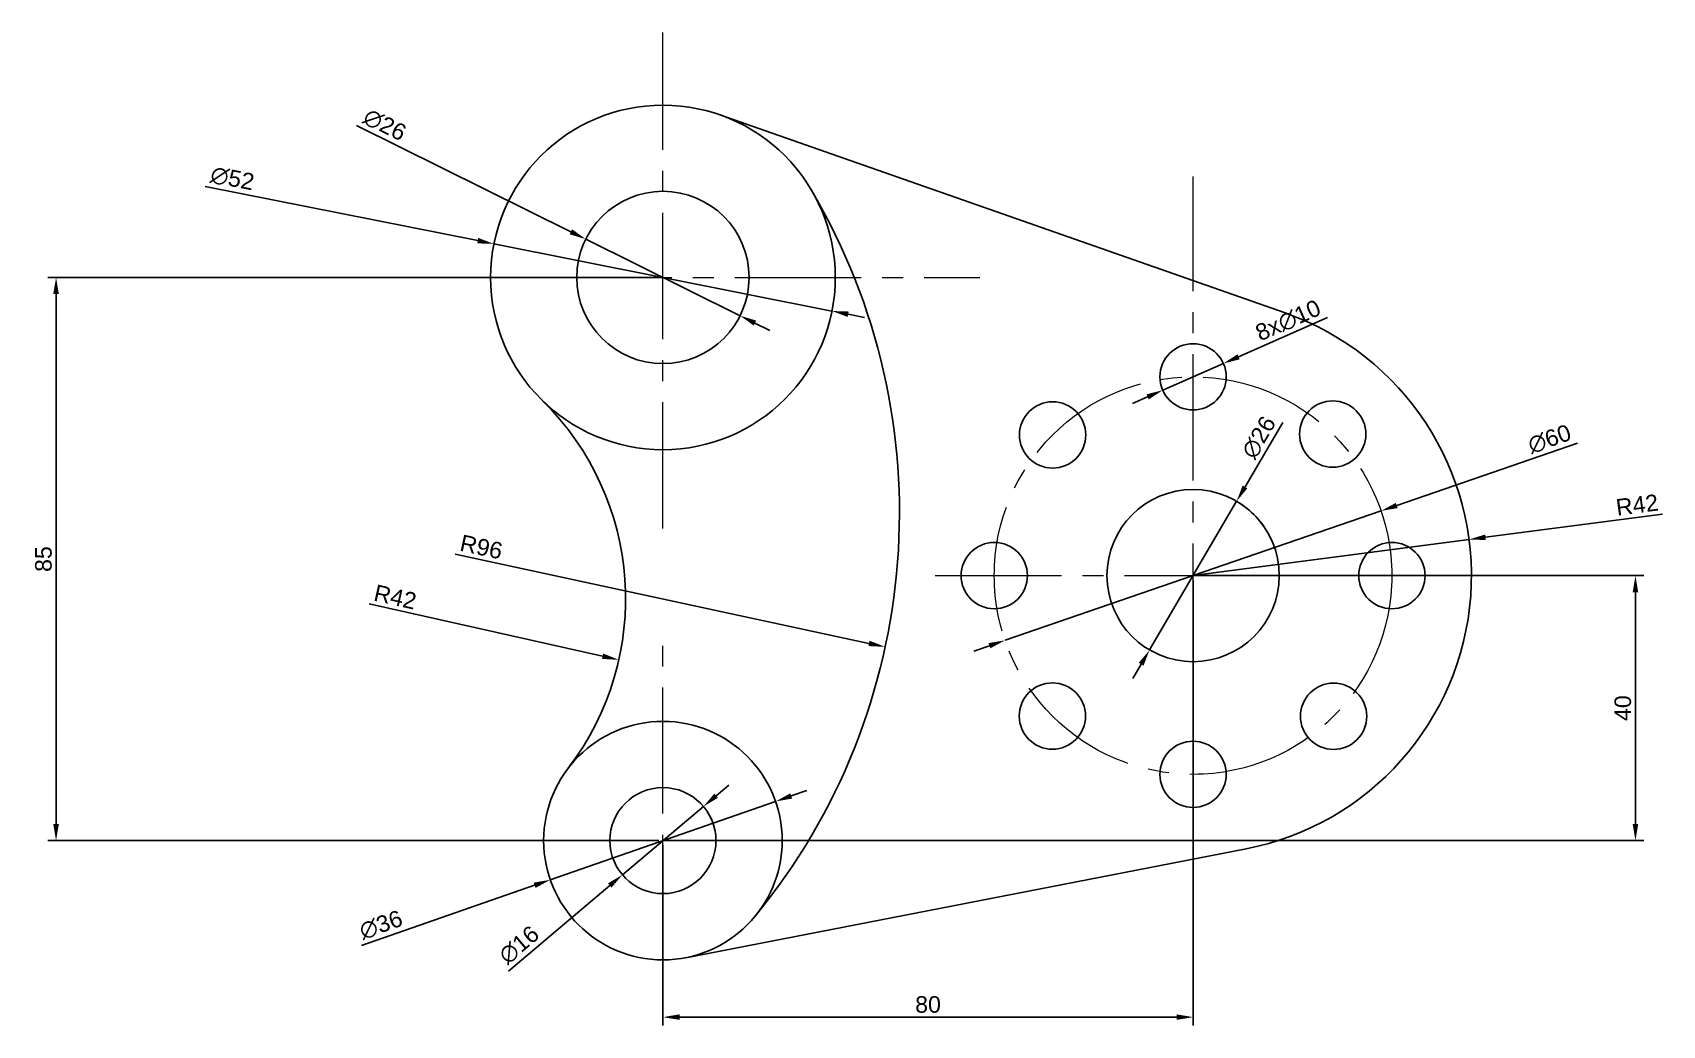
# Model space of a CAD drawing. Header units: millimetres. Extents: x 3059 to 3304, y 1498 to 1648.
import ezdxf

# ---------------------------------------------------------------- set-up
doc = ezdxf.new("R2010")
doc.units = ezdxf.units.MM
doc.linetypes.add('CENTER2', pattern=[28.575, 19.05, -3.175, 3.175, -3.175])
for name, color, linetype, lineweight in [('Konstrukcyjna', 7, 'Continuous', 25), ('Osie symetrii', 1, 'CENTER2', 13), ('Wymiary', 3, 'Continuous', 13)]:
    doc.layers.add(name, color=color, linetype=linetype, lineweight=lineweight)
doc.styles.get("Standard").update_dxf_attribs({"font": 'arial.ttf'})
doc.dimstyles.new('ISO-25', dxfattribs={"dimtxt": 2.5, "dimasz": 2.5, "dimexe": 1.25, "dimexo": 0.625, "dimtad": 1, "dimtxsty": 'Standard', "dimcen": 2.5, "dimadec": 0, "dimazin": 0, "dimtfac": 1, "dimtmove": 0, "dimatfit": 3, "dimfxl": 1, "dimarcsym": 0})

# ---------------------------------------------------------------- blocks, each defined once
blk = doc.blocks.new('*D2')
at = {"layer": 'Defpoints', "color": 0, "transparency": 16777216}
for p in [(3233.63, 1565.58), (3153.63, 1525.58), (3233.63, 1498.94)]:
    blk.add_point(p, dxfattribs=at)
at = {"layer": 'Wymiary', "color": 0, "lineweight": -2, "transparency": 16777216}
for p, q in [((3233.63, 1564.96), (3233.63, 1497.69)), ((3153.63, 1524.96), (3153.63, 1497.69)), ((3156.13, 1498.94), (3231.13, 1498.94))]:
    blk.add_line(p, q, dxfattribs=at)
at = {"layer": 'Wymiary', "color": 0, "transparency": 16777216}
for points in [[(3156.13, 1499.36), (3156.13, 1498.53), (3153.63, 1498.94)], [(3231.13, 1499.36), (3231.13, 1498.53), (3233.63, 1498.94)]]:
    blk.add_solid(points, dxfattribs=at)
at = {"layer": 'Wymiary', "color": 0, "transparency": 16777216, "insert": (3193.63, 1500.84), "char_height": 2.5, "attachment_point": 5}
blk.add_mtext('80', dxfattribs=at)
blk = doc.blocks.new('*D3')
at = {"layer": 'Defpoints', "color": 0, "transparency": 16777216}
for p in [(3159.74, 1530.74), (3147.51, 1520.42)]:
    blk.add_point(p, dxfattribs=at)
at = {"layer": 'Wymiary', "color": 0, "lineweight": -2, "transparency": 16777216}
for p, q in [((3161.65, 1532.36), (3163.56, 1533.97)), ((3159.74, 1530.74), (3147.51, 1520.42)), ((3130.31, 1505.9), (3145.6, 1518.81))]:
    blk.add_line(p, q, dxfattribs=at)
at = {"layer": 'Wymiary', "color": 0, "transparency": 16777216}
for points in [[(3161.38, 1532.68), (3161.92, 1532.04), (3159.74, 1530.74)], [(3145.33, 1519.13), (3145.87, 1518.49), (3147.51, 1520.42)]]:
    blk.add_solid(points, dxfattribs=at)
at = {"layer": 'Wymiary', "color": 0, "transparency": 16777216, "insert": (3131.92, 1509.84), "char_height": 2.5, "attachment_point": 5, "rotation": 40.1692}
blk.add_mtext('∅16', dxfattribs=at)
blk = doc.blocks.new('*D4')
at = {"layer": 'Defpoints', "color": 0, "transparency": 16777216}
for p in [(3170.63, 1531.5), (3136.63, 1519.67)]:
    blk.add_point(p, dxfattribs=at)
at = {"layer": 'Wymiary', "color": 0, "lineweight": -2, "transparency": 16777216}
for p, q in [((3172.99, 1532.32), (3175.35, 1533.15)), ((3170.63, 1531.5), (3136.63, 1519.67)), ((3108.16, 1509.76), (3134.27, 1518.84))]:
    blk.add_line(p, q, dxfattribs=at)
at = {"layer": 'Wymiary', "color": 0, "transparency": 16777216}
for points in [[(3172.85, 1532.72), (3173.12, 1531.93), (3170.63, 1531.5)], [(3134.13, 1519.24), (3134.4, 1518.45), (3136.63, 1519.67)]]:
    blk.add_solid(points, dxfattribs=at)
at = {"layer": 'Wymiary', "color": 0, "transparency": 16777216, "insert": (3111.08, 1512.86), "char_height": 2.5, "attachment_point": 5, "rotation": 19.1944}
blk.add_mtext('∅36', dxfattribs=at)
blk = doc.blocks.new('*D5')
at = {"layer": 'Defpoints', "color": 0, "transparency": 16777216}
for p in [(3105.99, 1562.06), (3146.97, 1552.87)]:
    blk.add_point(p, dxfattribs=at)
at = {"layer": 'Wymiary', "color": 0, "lineweight": -2, "transparency": 16777216}
blk.add_line((3109.31, 1561.32), (3144.53, 1553.42), dxfattribs=at)
at = {"layer": 'Wymiary', "color": 0, "transparency": 16777216}
blk.add_solid([(3144.62, 1553.82), (3144.44, 1553.01), (3146.97, 1552.87)], dxfattribs=at)
at = {"layer": 'Wymiary', "color": 0, "transparency": 16777216, "insert": (3113.23, 1562.36), "char_height": 2.5, "attachment_point": 5, "rotation": 347.3604}
blk.add_mtext('R42', dxfattribs=at)
blk = doc.blocks.new('*D6')
at = {"layer": 'Defpoints', "color": 0, "transparency": 16777216}
for p in [(3093.32, 1575.05), (3187.16, 1554.83)]:
    blk.add_point(p, dxfattribs=at)
at = {"layer": 'Wymiary', "color": 0, "lineweight": -2, "transparency": 16777216}
blk.add_line((3122.29, 1568.8), (3184.72, 1555.35), dxfattribs=at)
at = {"layer": 'Wymiary', "color": 0, "transparency": 16777216}
blk.add_solid([(3184.81, 1555.76), (3184.63, 1554.95), (3187.16, 1554.83)], dxfattribs=at)
at = {"layer": 'Wymiary', "color": 0, "transparency": 16777216, "insert": (3126.22, 1569.9), "char_height": 2.5, "attachment_point": 5, "rotation": 347.8389}
blk.add_mtext('R96', dxfattribs=at)
blk = doc.blocks.new('*D7')
at = {"layer": 'Defpoints', "color": 0, "transparency": 16777216}
for p in [(3128.12, 1615.65), (3179.13, 1605.52)]:
    blk.add_point(p, dxfattribs=at)
at = {"layer": 'Wymiary', "color": 0, "lineweight": -2, "transparency": 16777216}
for p, q in [((3084.57, 1624.31), (3125.67, 1616.14)), ((3179.13, 1605.52), (3128.12, 1615.65)), ((3181.58, 1605.03), (3184.03, 1604.54))]:
    blk.add_line(p, q, dxfattribs=at)
at = {"layer": 'Wymiary', "color": 0, "transparency": 16777216}
for points in [[(3125.75, 1616.55), (3125.59, 1615.73), (3128.12, 1615.65)], [(3181.66, 1605.44), (3181.5, 1604.62), (3179.13, 1605.52)]]:
    blk.add_solid(points, dxfattribs=at)
at = {"layer": 'Wymiary', "color": 0, "transparency": 16777216, "insert": (3088.65, 1625.51), "char_height": 2.5, "attachment_point": 5, "rotation": 348.7602}
blk.add_mtext('∅52', dxfattribs=at)
blk = doc.blocks.new('*D8')
at = {"layer": 'Defpoints', "color": 0, "transparency": 16777216}
for p in [(3141.98, 1616.36), (3165.27, 1604.81)]:
    blk.add_point(p, dxfattribs=at)
at = {"layer": 'Wymiary', "color": 0, "lineweight": -2, "transparency": 16777216}
for p, q in [((3107.38, 1633.52), (3139.74, 1617.47)), ((3165.27, 1604.81), (3141.98, 1616.36)), ((3167.51, 1603.7), (3169.75, 1602.59))]:
    blk.add_line(p, q, dxfattribs=at)
at = {"layer": 'Wymiary', "color": 0, "transparency": 16777216}
for points in [[(3139.93, 1617.85), (3139.55, 1617.1), (3141.98, 1616.36)], [(3167.7, 1604.07), (3167.33, 1603.32), (3165.27, 1604.81)]]:
    blk.add_solid(points, dxfattribs=at)
at = {"layer": 'Wymiary', "color": 0, "transparency": 16777216, "insert": (3111.64, 1633.61), "char_height": 2.5, "attachment_point": 5, "rotation": 333.6178}
blk.add_mtext('∅26', dxfattribs=at)
blk = doc.blocks.new('*D9')
at = {"layer": 'Defpoints', "color": 0, "transparency": 16777216}
for p in [(3062.05, 1610.58), (3153.63, 1610.58), (3153.63, 1525.58)]:
    blk.add_point(p, dxfattribs=at)
at = {"layer": 'Wymiary', "color": 0, "lineweight": -2, "transparency": 16777216}
for p, q in [((3153, 1610.58), (3060.8, 1610.58)), ((3062.05, 1528.08), (3062.05, 1608.08)), ((3153, 1525.58), (3060.8, 1525.58))]:
    blk.add_line(p, q, dxfattribs=at)
at = {"layer": 'Wymiary', "color": 0, "transparency": 16777216}
for points in [[(3061.63, 1608.08), (3062.47, 1608.08), (3062.05, 1610.58)], [(3061.63, 1528.08), (3062.47, 1528.08), (3062.05, 1525.58)]]:
    blk.add_solid(points, dxfattribs=at)
at = {"layer": 'Wymiary', "color": 0, "transparency": 16777216, "insert": (3060.15, 1568.08), "char_height": 2.5, "attachment_point": 5, "rotation": 90}
blk.add_mtext('85', dxfattribs=at)
blk = doc.blocks.new('*D10')
at = {"layer": 'Defpoints', "color": 0, "transparency": 16777216}
for p in [(3240.19, 1576.8), (3227.06, 1554.37)]:
    blk.add_point(p, dxfattribs=at)
at = {"layer": 'Wymiary', "color": 0, "lineweight": -2, "transparency": 16777216}
for p, q in [((3247.16, 1588.7), (3241.46, 1578.96)), ((3227.06, 1554.37), (3240.19, 1576.8)), ((3225.79, 1552.21), (3224.53, 1550.05))]:
    blk.add_line(p, q, dxfattribs=at)
blk.add_arc((3233.63, 1565.58), 13, 33.2618, 65.1569, dxfattribs=at)
at = {"layer": 'Wymiary', "color": 0, "transparency": 16777216}
for points in [[(3241.1, 1579.17), (3241.82, 1578.75), (3240.19, 1576.8)], [(3225.43, 1552.42), (3226.15, 1552), (3227.06, 1554.37)]]:
    blk.add_solid(points, dxfattribs=at)
at = {"layer": 'Wymiary', "color": 0, "transparency": 16777216, "insert": (3243.56, 1586.44), "char_height": 2.5, "attachment_point": 5, "rotation": 59.6477}
blk.add_mtext('∅26', dxfattribs=at)
blk = doc.blocks.new('*D11')
at = {"layer": 'Defpoints', "color": 0, "transparency": 16777216}
for p in [(3261.99, 1575.35), (3205.26, 1555.82)]:
    blk.add_point(p, dxfattribs=at)
at = {"layer": 'Wymiary', "color": 0, "lineweight": -2, "transparency": 16777216}
for p, q in [((3291.62, 1585.55), (3264.36, 1576.17)), ((3205.26, 1555.82), (3261.99, 1575.35)), ((3202.9, 1555), (3200.53, 1554.19))]:
    blk.add_line(p, q, dxfattribs=at)
at = {"layer": 'Wymiary', "color": 0, "transparency": 16777216}
for points in [[(3264.22, 1576.56), (3264.49, 1575.77), (3261.99, 1575.35)], [(3202.76, 1555.4), (3203.03, 1554.61), (3205.26, 1555.82)]]:
    blk.add_solid(points, dxfattribs=at)
at = {"layer": 'Wymiary', "color": 0, "transparency": 16777216, "insert": (3287.41, 1586.19), "char_height": 2.5, "attachment_point": 5, "rotation": 18.9993}
blk.add_mtext('∅60', dxfattribs=at)
blk = doc.blocks.new('*D12')
at = {"layer": 'Defpoints', "color": 0, "transparency": 16777216}
for p in [(3275.27, 1571.04), (3233.63, 1565.58)]:
    blk.add_point(p, dxfattribs=at)
at = {"layer": 'Wymiary', "color": 0, "lineweight": -2, "transparency": 16777216}
for p, q in [((3304.45, 1574.86), (3277.75, 1571.36)), ((3233.63, 1565.58), (3275.27, 1571.04))]:
    blk.add_line(p, q, dxfattribs=at)
at = {"layer": 'Wymiary', "color": 0, "transparency": 16777216}
blk.add_solid([(3277.69, 1571.78), (3277.8, 1570.95), (3275.27, 1571.04)], dxfattribs=at)
at = {"layer": 'Wymiary', "color": 0, "transparency": 16777216, "insert": (3300.63, 1576.26), "char_height": 2.5, "attachment_point": 5, "rotation": 7.4635}
blk.add_mtext('R42', dxfattribs=at)
blk = doc.blocks.new('*D13')
at = {"layer": 'Defpoints', "color": 0, "transparency": 16777216}
for p in [(3238.2, 1597.6), (3229.05, 1593.57)]:
    blk.add_point(p, dxfattribs=at)
at = {"layer": 'Wymiary', "color": 0, "lineweight": -2, "transparency": 16777216}
for p, q in [((3253.92, 1604.54), (3240.49, 1598.61)), ((3229.05, 1593.57), (3238.2, 1597.6)), ((3226.76, 1592.56), (3224.48, 1591.55))]:
    blk.add_line(p, q, dxfattribs=at)
at = {"layer": 'Wymiary', "color": 0, "transparency": 16777216}
for points in [[(3240.32, 1598.99), (3240.66, 1598.23), (3238.2, 1597.6)], [(3226.6, 1592.94), (3226.93, 1592.18), (3229.05, 1593.57)]]:
    blk.add_solid(points, dxfattribs=at)
at = {"layer": 'Wymiary', "color": 0, "transparency": 16777216, "insert": (3247.98, 1604.07), "char_height": 2.5, "attachment_point": 5, "rotation": 23.8073}
blk.add_mtext('8x∅10', dxfattribs=at)
blk = doc.blocks.new('*D14')
at = {"layer": 'Defpoints', "color": 0, "transparency": 16777216}
for p in [(3233.63, 1565.58), (3300.38, 1565.58), (3153.63, 1525.58)]:
    blk.add_point(p, dxfattribs=at)
at = {"layer": 'Wymiary', "color": 0, "lineweight": -2, "transparency": 16777216}
for p, q in [((3234.25, 1565.58), (3301.63, 1565.58)), ((3300.38, 1528.08), (3300.38, 1563.08)), ((3154.25, 1525.58), (3301.63, 1525.58))]:
    blk.add_line(p, q, dxfattribs=at)
at = {"layer": 'Wymiary', "color": 0, "transparency": 16777216}
for points in [[(3299.96, 1563.08), (3300.79, 1563.08), (3300.38, 1565.58)], [(3299.96, 1528.08), (3300.79, 1528.08), (3300.38, 1525.58)]]:
    blk.add_solid(points, dxfattribs=at)
at = {"layer": 'Wymiary', "color": 0, "transparency": 16777216, "insert": (3298.48, 1545.58), "char_height": 2.5, "attachment_point": 5, "rotation": 90}
blk.add_mtext('40', dxfattribs=at)

msp = doc.modelspace()

# ---------------------------------------------------------------- linework, layer by layer
at = {"layer": 'Konstrukcyjna'}
for p, q in [((3162.227, 1635.121), (3247.52, 1605.22)), ((3233.626, 1565.585), (3233.626, 1565.585)), ((3233.626, 1565.585), (3233.626, 1565.585)), ((3157.06, 1507.915), (3241.64, 1524.356))]:
    msp.add_line(p, q, dxfattribs=at)
for centre, radius in [((3153.626, 1610.585), 26), ((3153.626, 1610.585), 13), ((3233.626, 1595.585), 5), ((3212.43, 1586.815), 5), ((3254.695, 1586.941), 5), ((3233.626, 1565.585), 13), ((3203.626, 1565.585), 5), ((3263.626, 1565.585), 5), ((3212.4, 1544.384), 5), ((3254.822, 1544.354), 5), ((3153.626, 1525.585), 18), ((3233.626, 1535.585), 5), ((3153.626, 1525.585), 8)]:
    msp.add_circle(centre, radius, dxfattribs=at)
for centre, radius, start, end in [((3093.316, 1575.049), 96, 320.64207, 30.50723), ((3233.626, 1565.585), 42, 281.00024, 70.68105), ((3105.987, 1562.061), 42, 322.55921, 45.52705)]:
    msp.add_arc(centre, radius, start, end, dxfattribs=at)
at = {"layer": 'Osie symetrii'}
for p, q in [((3153.626, 1572.689), (3153.626, 1647.542)), ((3233.626, 1522.798), (3233.626, 1625.834)), ((3107.324, 1610.585), (3201.465, 1610.585)), ((3194.722, 1565.585), (3302.098, 1565.585)), ((3153.626, 1501.079), (3153.626, 1554.973)), ((3131.296, 1525.585), (3192.475, 1525.585))]:
    msp.add_line(p, q, dxfattribs=at)
msp.add_circle((3233.626, 1565.585), 30, dxfattribs=at)

# ---------------------------------------------------------------- dimensions: what is measured, and where the dimension line sits
at = {"layer": 'Wymiary'}
for p1, p2, picture, middle in [((3165.272, 1604.808), (3141.98, 1616.361), '*D8', (3110.766, 1631.844)), ((3179.127, 1605.517), (3128.124, 1615.652), '*D7', (3088.262, 1623.574)), ((3205.26, 1555.818), (3261.991, 1575.351), '*D11', (3288.054, 1584.325)), ((3227.057, 1554.366), (3240.195, 1576.803), '*D10', (3245.256, 1585.446)), ((3170.625, 1531.503), (3136.626, 1519.667), '*D4', (3111.728, 1510.999)), ((3159.739, 1530.745), (3147.513, 1520.424), '*D3', (3133.194, 1508.337))]:
    dim = msp.add_diameter_dim_2p(p1=p1, p2=p2, dimstyle='ISO-25', dxfattribs=at)
    dim.commit()
    dim.dimension.update_dxf_attribs({"geometry": picture, "text_midpoint": middle, "dimtype": 163})
for base, p2, picture, middle in [((3062.05, 1610.585), (3153.626, 1610.585), '*D9', (3060.148, 1568.085)), ((3300.377, 1565.585), (3233.626, 1565.585), '*D14', (3298.475, 1545.585))]:
    dim = msp.add_linear_dim(base=base, p1=(3153.626, 1525.585), p2=p2, angle=90, dimstyle='ISO-25', dxfattribs=at)
    dim.commit()
    dim.dimension.update_dxf_attribs({"geometry": picture, "text_midpoint": middle})
dim = msp.add_diameter_dim_2p(p1=(3229.051, 1593.566), p2=(3238.2, 1597.603), text='8x<>', dimstyle='ISO-25', dxfattribs=at)
dim.commit()
dim.dimension.update_dxf_attribs({"geometry": '*D13', "text_midpoint": (3248.78, 1602.271), "dimtype": 163})
for center, mpoint, picture, middle in [((3233.626, 1565.585), (3275.27, 1571.04), '*D12', (3300.877, 1574.395)), ((3093.316, 1575.049), (3187.162, 1554.826), '*D6', (3125.824, 1568.044)), ((3105.987, 1562.061), (3146.969, 1552.871), '*D5', (3112.819, 1560.529))]:
    dim = msp.add_radius_dim(center=center, mpoint=mpoint, dimstyle='ISO-25', dxfattribs=at)
    dim.commit()
    dim.dimension.update_dxf_attribs({"geometry": picture, "text_midpoint": middle, "dimtype": 164})
dim = msp.add_linear_dim(base=(3233.626, 1498.943), p1=(3153.626, 1525.585), p2=(3233.626, 1565.585), dimstyle='ISO-25', dxfattribs=at)
dim.commit()
dim.dimension.update_dxf_attribs({"geometry": '*D2', "text_midpoint": (3193.626, 1500.845)})

doc.saveas('drawing.dxf')
